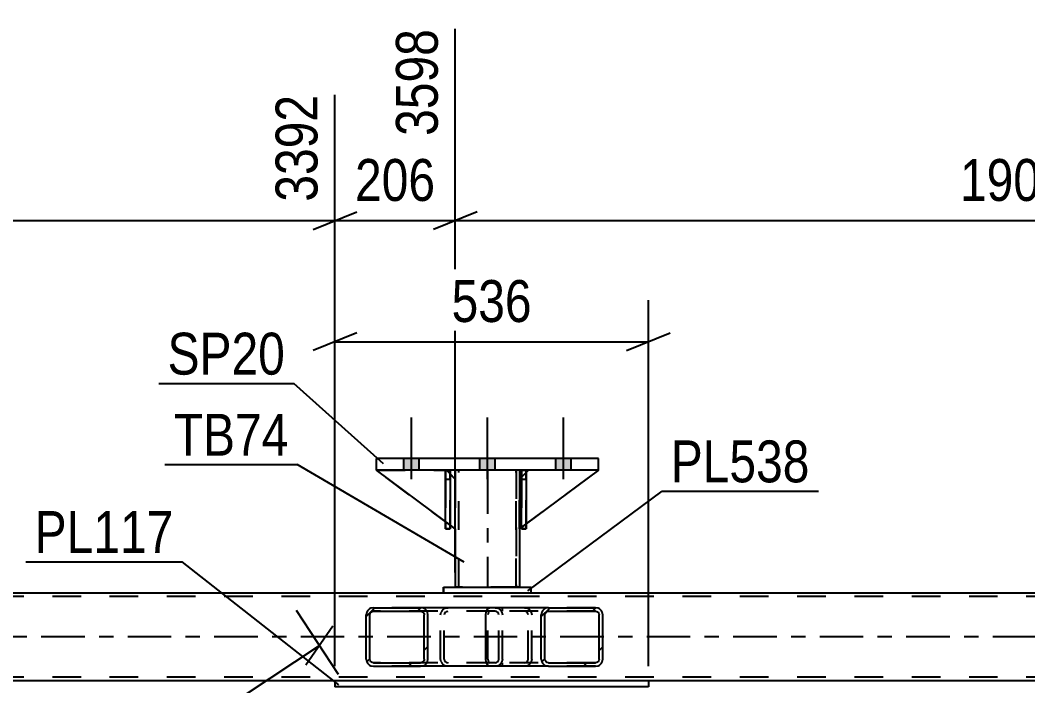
# Model space of a CAD drawing. Header units: millimetres. Extents: x -836 to 353, y -855 to -14.
# Drawn here: x -686.6 to -617.7, y -484.6 to -439.1 of the extents above; entities that cross this region are included whole.
import ezdxf

# ---------------------------------------------------------------- set-up
doc = ezdxf.new("R2010")
doc.units = ezdxf.units.MM
doc.linetypes.add('DXK_LINE_DOT2', pattern=[3.9198, 1.9599, -1.9599])
doc.linetypes.add('DXK_LINE_DOT3', pattern=[5.9187, 2.979, -0.9799, 0.9799, -0.9799])
doc.styles.add('Arial Narrow', font='ARIALN.TTF', dxfattribs={"height": 0.2})

# ---------------------------------------------------------------- blocks, each defined once
blk = doc.blocks.new('Part-570393895-8741 - 8355')
at = {"color": 2, "linetype": 'Continuous'}
for p, q in [((-662.252, -469.904), (-662.252, -469.904)), ((-657.525, -473.405), (-662.251, -469.904)), ((-656.852, -470.504), (-657.205, -470.151)), ((-656.852, -470.504), (-656.852, -470.504)), ((-656.852, -473.904), (-656.852, -470.504)), ((-656.852, -473.904), (-657.205, -473.642)), ((-656.852, -473.904), (-656.852, -473.904))]:
    blk.add_line(p, q, dxfattribs=at)
at = {"color": 7, "linetype": 'DXK_LINE_DOT2'}
for p, q in [((-656.852, -473.904), (-662.252, -469.904)), ((-662.252, -469.904), (-662.251, -469.904)), ((-662.252, -469.904), (-657.452, -469.904)), ((-657.452, -469.904), (-656.852, -470.504)), ((-657.205, -470.151), (-657.452, -469.904)), ((-656.852, -470.504), (-656.852, -473.904)), ((-657.205, -473.642), (-657.525, -473.405))]:
    blk.add_line(p, q, dxfattribs=at)
blk = doc.blocks.new('Part-570393895-8405 - 8355')
at = {"linetype": 'Continuous'}
h = blk.add_hatch(dxfattribs=at)
h.set_pattern_fill('', scale=0.7, style=0, pattern_type=0)
h.set_pattern_definition([(45, (-662.9127, -483.008), (-1.57154, 1.57154), [])])
h.paths.add_polyline_path([(-662.951, -482.824), (-662.913, -483.008), (-662.803, -483.164), (-662.638, -483.268), (-662.444, -483.304), (-659.229, -483.304), (-659.034, -483.268), (-658.87, -483.164), (-658.76, -483.008), (-658.721, -482.824), (-658.721, -479.784), (-658.76, -479.601), (-658.87, -479.445), (-659.034, -479.341), (-659.229, -479.304), (-662.444, -479.304), (-662.638, -479.341), (-662.803, -479.445), (-662.913, -479.601), (-662.951, -479.784)])
h.paths.add_polyline_path([(-662.678, -479.692), (-662.623, -479.615), (-662.541, -479.563), (-662.444, -479.544), (-659.229, -479.544), (-659.132, -479.563), (-659.049, -479.615), (-658.994, -479.692), (-658.975, -479.784), (-658.975, -482.824), (-658.994, -482.916), (-659.049, -482.994), (-659.132, -483.046), (-659.229, -483.064), (-662.444, -483.064), (-662.541, -483.046), (-662.623, -482.994), (-662.678, -482.916), (-662.698, -482.824), (-662.698, -479.784)])
at = {"color": 2, "linetype": 'Continuous'}
for p, q in [((-662.913, -479.601), (-662.951, -479.784)), ((-662.951, -482.824), (-662.951, -479.784)), ((-662.698, -479.784), (-662.678, -479.692)), ((-662.698, -482.824), (-662.698, -479.784)), ((-662.678, -479.692), (-662.623, -479.615)), ((-662.444, -479.304), (-662.638, -479.341)), ((-662.623, -479.615), (-662.541, -479.563)), ((-662.541, -479.563), (-662.444, -479.544)), ((-662.444, -479.304), (-659.229, -479.304)), ((-662.444, -479.544), (-659.229, -479.544)), ((-654.496, -479.304), (-659.229, -479.304)), ((-659.034, -479.341), (-659.229, -479.304)), ((-659.229, -479.544), (-659.132, -479.563)), ((-659.132, -479.563), (-659.049, -479.615)), ((-659.049, -479.615), (-658.994, -479.692)), ((-658.994, -479.692), (-658.975, -479.784)), ((-658.975, -482.824), (-658.975, -479.784)), ((-658.721, -479.784), (-658.76, -479.601)), ((-658.721, -482.824), (-658.721, -479.784)), ((-662.951, -482.824), (-662.913, -483.008)), ((-662.678, -482.916), (-662.698, -482.824)), ((-662.623, -482.994), (-662.678, -482.916)), ((-662.638, -483.268), (-662.444, -483.304)), ((-662.541, -483.046), (-662.623, -482.994)), ((-662.444, -483.064), (-662.541, -483.046)), ((-662.444, -483.064), (-659.229, -483.064)), ((-662.444, -483.304), (-659.229, -483.304)), ((-659.132, -483.046), (-659.229, -483.064)), ((-659.229, -483.304), (-659.034, -483.268)), ((-654.496, -483.304), (-659.229, -483.304)), ((-659.049, -482.994), (-659.132, -483.046)), ((-658.994, -482.916), (-659.049, -482.994)), ((-658.975, -482.824), (-658.994, -482.916)), ((-658.76, -483.008), (-658.721, -482.824))]:
    blk.add_line(p, q, dxfattribs=at)
at = {"color": 7, "linetype": 'DXK_LINE_DOT2'}
for p, q in [((-659.229, -479.304), (-662.444, -479.304)), ((-654.135, -479.544), (-662.444, -479.544)), ((-657.858, -479.784), (-657.819, -479.601)), ((-657.858, -482.824), (-657.858, -479.784)), ((-657.584, -479.692), (-657.604, -479.784)), ((-657.604, -482.824), (-657.604, -479.784)), ((-657.529, -479.615), (-657.584, -479.692)), ((-657.544, -479.341), (-657.35, -479.304)), ((-657.529, -479.615), (-657.507, -479.601)), ((-657.507, -479.601), (-657.447, -479.563)), ((-657.447, -479.563), (-657.35, -479.544)), ((-654.135, -479.304), (-654.496, -479.304)), ((-654.135, -479.304), (-653.94, -479.341)), ((-654.038, -479.563), (-654.135, -479.544)), ((-653.955, -479.615), (-654.038, -479.563)), ((-653.9, -479.692), (-653.955, -479.615)), ((-653.881, -479.784), (-653.9, -479.692)), ((-653.881, -482.824), (-653.881, -479.784)), ((-653.666, -479.601), (-653.627, -479.784)), ((-653.627, -482.824), (-653.627, -479.784)), ((-654.135, -483.064), (-662.444, -483.064)), ((-659.229, -483.304), (-662.444, -483.304)), ((-657.819, -483.008), (-657.858, -482.824)), ((-657.604, -482.824), (-657.584, -482.916)), ((-657.584, -482.916), (-657.529, -482.994)), ((-657.35, -483.304), (-657.544, -483.268)), ((-657.529, -482.994), (-657.447, -483.046)), ((-657.447, -483.046), (-657.35, -483.064)), ((-654.135, -483.304), (-654.496, -483.304)), ((-654.135, -483.064), (-654.038, -483.046)), ((-653.94, -483.268), (-654.135, -483.304)), ((-654.038, -483.046), (-653.955, -482.994)), ((-653.955, -482.994), (-653.9, -482.916)), ((-653.9, -482.916), (-653.881, -482.824)), ((-653.627, -482.824), (-653.666, -483.008))]:
    blk.add_line(p, q, dxfattribs=at)
at = {"color": 2, "linetype": 'Continuous'}
for centre, start, end in [((-662.461, -479.803), 110.9282, 155.86474), ((-659.211, -479.803), 24.13526, 69.0718), ((-662.461, -482.806), 204.13526, 249.0718), ((-659.211, -482.806), 290.9282, 335.86474)]:
    blk.add_arc(centre, 0.495, start, end, dxfattribs=at)
at = {"color": 7, "linetype": 'DXK_LINE_DOT2'}
for centre, start, end in [((-657.367, -479.803), 110.9282, 155.86474), ((-654.117, -479.803), 24.13526, 69.0718), ((-657.367, -482.806), 204.13526, 249.0718), ((-654.117, -482.806), 290.9282, 335.86474)]:
    blk.add_arc(centre, 0.495, start, end, dxfattribs=at)
blk = doc.blocks.new('Bolt-570393895-8528 - 8355')
at = {"linetype": 'Continuous'}
for points in [[(-660.373, -469.904), (-659.333, -469.904), (-659.333, -469.104), (-660.373, -469.104)], [(-660.372, -469.904), (-659.332, -469.904), (-659.332, -469.104), (-660.372, -469.104)], [(-660.372, -469.904), (-659.332, -469.904), (-659.332, -469.104), (-660.372, -469.104)], [(-655.173, -469.904), (-654.133, -469.904), (-654.133, -469.104), (-655.173, -469.104)], [(-655.172, -469.904), (-654.132, -469.904), (-654.132, -469.104), (-655.172, -469.104)], [(-649.973, -469.904), (-648.933, -469.904), (-648.933, -469.104), (-649.973, -469.104)], [(-649.972, -469.904), (-648.932, -469.904), (-648.932, -469.104), (-649.972, -469.104)], [(-649.972, -469.904), (-648.932, -469.904), (-648.932, -469.104), (-649.972, -469.104)]]:
    blk.add_hatch(color=1, dxfattribs=at).paths.add_polyline_path(points)
at = {"color": 1, "linetype": 'Continuous'}
for p, q in [((-659.853, -470.504), (-659.853, -466.304)), ((-659.852, -470.504), (-659.852, -466.304)), ((-659.852, -470.504), (-659.852, -466.304)), ((-654.653, -470.504), (-654.653, -466.304)), ((-654.652, -470.504), (-654.652, -466.304)), ((-649.453, -470.504), (-649.453, -466.304)), ((-649.452, -470.504), (-649.452, -466.304)), ((-649.452, -470.504), (-649.452, -466.304)), ((-660.373, -469.904), (-660.373, -469.104)), ((-660.372, -469.904), (-660.372, -469.104)), ((-660.372, -469.904), (-660.372, -469.104)), ((-659.333, -469.904), (-659.333, -469.104)), ((-659.332, -469.904), (-659.332, -469.104)), ((-659.332, -469.904), (-659.332, -469.104)), ((-655.173, -469.904), (-655.173, -469.104)), ((-655.172, -469.904), (-655.172, -469.104)), ((-654.133, -469.904), (-654.133, -469.104)), ((-654.132, -469.904), (-654.132, -469.104)), ((-649.973, -469.904), (-649.973, -469.104)), ((-649.972, -469.904), (-649.972, -469.104)), ((-649.972, -469.904), (-649.972, -469.104)), ((-648.933, -469.904), (-648.933, -469.104)), ((-648.932, -469.904), (-648.932, -469.104)), ((-648.932, -469.904), (-648.932, -469.104))]:
    blk.add_line(p, q, dxfattribs=at)
blk = doc.blocks.new('Part-570393895-8685 - 8355')
at = {"color": 7, "linetype": 'DXK_LINE_DOT2'}
for p, q in [((-657.526, -470.504), (-657.526, -469.904)), ((-657.526, -469.904), (-657.526, -469.904)), ((-657.526, -469.904), (-657.526, -473.904)), ((-657.526, -469.904), (-657.206, -469.904)), ((-657.206, -469.904), (-657.206, -470.504)), ((-657.206, -473.904), (-657.206, -469.904)), ((-657.526, -470.504), (-657.526, -473.405)), ((-657.526, -470.504), (-657.206, -470.504)), ((-657.206, -470.504), (-657.206, -473.904)), ((-657.526, -473.904), (-657.206, -473.904))]:
    blk.add_line(p, q, dxfattribs=at)
at = {"color": 2, "linetype": 'Continuous'}
blk.add_line((-657.526, -473.405), (-657.526, -473.904), dxfattribs=at)
blk = doc.blocks.new('Part-570393895-8686 - 8355')
at = {"color": 2, "linetype": 'Continuous'}
for p, q in [((-652.327, -469.904), (-652.327, -470.378)), ((-652.326, -469.904), (-652.326, -470.378)), ((-652.326, -473.81), (-652.326, -473.904))]:
    blk.add_line(p, q, dxfattribs=at)
at = {"color": 7, "linetype": 'DXK_LINE_DOT2'}
for p, q in [((-652.326, -469.904), (-652.327, -469.904)), ((-652.327, -469.904), (-652.006, -469.904)), ((-652.006, -473.904), (-652.007, -469.904)), ((-652.006, -469.904), (-652.006, -470.504)), ((-652.327, -470.378), (-652.326, -473.904)), ((-652.326, -470.378), (-652.326, -470.504)), ((-652.326, -470.504), (-652.326, -473.81)), ((-652.326, -470.504), (-652.006, -470.504)), ((-652.006, -470.504), (-652.006, -473.904)), ((-652.326, -473.904), (-652.006, -473.904))]:
    blk.add_line(p, q, dxfattribs=at)
blk = doc.blocks.new('Part-570393895-8701 - 8355')
at = {"color": 2, "linetype": 'Continuous'}
for p, q in [((-657.652, -478.304), (-657.652, -477.904)), ((-657.652, -477.904), (-657.652, -478.304)), ((-657.652, -477.904), (-651.652, -477.904)), ((-651.652, -478.304), (-657.652, -478.304)), ((-651.652, -478.304), (-651.652, -477.904))]:
    blk.add_line(p, q, dxfattribs=at)
at = {"color": 7, "linetype": 'DXK_LINE_DOT2'}
for p, q in [((-657.652, -477.904), (-657.652, -477.904)), ((-657.652, -477.904), (-657.652, -477.904)), ((-657.652, -478.304), (-657.652, -478.304)), ((-657.652, -478.304), (-657.652, -478.304)), ((-651.652, -478.304), (-651.652, -477.904))]:
    blk.add_line(p, q, dxfattribs=at)
blk = doc.blocks.new('Part-570393895-8702 - 8355')
at = {"color": 7, "linetype": 'DXK_LINE_DOT2'}
for p, q in [((-651.852, -469.904), (-652.452, -470.504)), ((-652.452, -473.904), (-647.052, -469.904)), ((-652.452, -470.504), (-651.852, -469.904)), ((-652.452, -473.904), (-647.052, -469.904)), ((-647.052, -469.904), (-651.852, -469.904)), ((-652.452, -470.504), (-652.452, -473.904)), ((-652.452, -470.504), (-652.452, -470.504)), ((-652.452, -473.904), (-652.452, -470.504)), ((-652.452, -473.904), (-652.452, -473.904))]:
    blk.add_line(p, q, dxfattribs=at)
blk = doc.blocks.new('Part-570393895-8703 - 8355')
at = {"color": 2, "linetype": 'Continuous'}
for p, q in [((-657.526, -470.5), (-657.525, -469.904)), ((-657.526, -473.904), (-657.525, -469.904)), ((-657.205, -469.904), (-657.525, -469.904)), ((-657.205, -469.904), (-657.206, -473.904)), ((-657.206, -473.904), (-657.526, -473.904))]:
    blk.add_line(p, q, dxfattribs=at)
at = {"color": 7, "linetype": 'DXK_LINE_DOT2'}
for p, q in [((-657.525, -469.904), (-657.525, -469.904)), ((-657.525, -469.904), (-657.525, -469.904)), ((-657.206, -470.504), (-657.205, -469.904)), ((-657.205, -469.904), (-657.205, -469.904)), ((-657.526, -470.5), (-657.526, -473.904)), ((-657.526, -470.504), (-657.206, -470.504)), ((-657.206, -473.904), (-657.206, -470.504))]:
    blk.add_line(p, q, dxfattribs=at)
blk = doc.blocks.new('Part-570393895-8704 - 8355')
at = {"color": 2, "linetype": 'Continuous'}
for p, q in [((-652.326, -470.5), (-652.326, -469.904)), ((-652.326, -473.904), (-652.325, -469.904)), ((-652.005, -469.904), (-652.325, -469.904)), ((-652.005, -469.904), (-652.006, -473.904)), ((-652.006, -473.904), (-652.326, -473.904))]:
    blk.add_line(p, q, dxfattribs=at)
at = {"color": 7, "linetype": 'DXK_LINE_DOT2'}
for p, q in [((-652.326, -469.904), (-652.325, -469.904)), ((-652.325, -469.904), (-652.326, -469.904)), ((-652.006, -470.504), (-652.006, -469.904)), ((-652.006, -469.904), (-652.005, -469.904)), ((-652.326, -470.5), (-652.326, -473.904)), ((-652.326, -470.504), (-652.006, -470.504)), ((-652.006, -473.904), (-652.006, -470.504))]:
    blk.add_line(p, q, dxfattribs=at)
blk = doc.blocks.new('Part-570393895-8722 - 8355')
at = {"color": 2, "linetype": 'Continuous'}
for p, q in [((-647.051, -469.104), (-662.253, -469.104)), ((-662.253, -469.904), (-662.253, -469.104)), ((-662.251, -469.904), (-662.251, -469.104)), ((-647.051, -469.904), (-647.051, -469.104)), ((-647.051, -469.904), (-662.252, -469.904))]:
    blk.add_line(p, q, dxfattribs=at)
at = {"color": 7, "linetype": 'DXK_LINE_DOT2'}
for p, q in [((-647.053, -469.904), (-647.053, -469.104)), ((-662.252, -469.904), (-662.253, -469.904)), ((-662.253, -469.904), (-662.252, -469.904))]:
    blk.add_line(p, q, dxfattribs=at)
blk = doc.blocks.new('Part-570393895-8742 - 8355')
at = {"color": 2, "linetype": 'Continuous'}
blk.add_line((-662.252, -469.904), (-662.252, -469.904), dxfattribs=at)
at = {"color": 7, "linetype": 'DXK_LINE_DOT2'}
for p, q in [((-656.853, -473.904), (-662.252, -469.904)), ((-656.853, -473.904), (-662.252, -469.904)), ((-662.252, -469.904), (-657.453, -469.904)), ((-657.453, -469.904), (-656.853, -470.504)), ((-656.853, -470.504), (-657.453, -469.904)), ((-656.853, -470.504), (-656.853, -473.904)), ((-656.853, -470.504), (-656.853, -470.504)), ((-656.853, -473.904), (-656.853, -470.504)), ((-656.853, -473.904), (-656.853, -473.904))]:
    blk.add_line(p, q, dxfattribs=at)
blk = doc.blocks.new('Part-570393895-8743 - 8355')
at = {"color": 7, "linetype": 'DXK_LINE_DOT2'}
for p, q in [((-652.452, -470.504), (-651.852, -469.904)), ((-652.452, -473.904), (-647.052, -469.904)), ((-652.005, -470.057), (-652.325, -470.377)), ((-647.052, -469.904), (-651.852, -469.904)), ((-652.452, -473.904), (-652.452, -470.504)), ((-652.006, -473.573), (-652.326, -473.81))]:
    blk.add_line(p, q, dxfattribs=at)
at = {"color": 2, "linetype": 'Continuous'}
for p, q in [((-647.052, -469.904), (-652.006, -473.573)), ((-651.852, -469.904), (-652.005, -470.057)), ((-652.325, -470.377), (-652.452, -470.504)), ((-652.452, -470.504), (-652.452, -473.904)), ((-652.452, -470.504), (-652.452, -470.504)), ((-652.326, -473.81), (-652.452, -473.904)), ((-652.452, -473.904), (-652.452, -473.904))]:
    blk.add_line(p, q, dxfattribs=at)
blk = doc.blocks.new('Part-570393895-8764 - 8355')
at = {"color": 2, "linetype": 'Continuous'}
for p, q in [((-656.852, -469.904), (-656.852, -470.504)), ((-656.852, -469.904), (-656.852, -470.503)), ((-652.452, -469.904), (-652.452, -470.504)), ((-656.852, -473.904), (-656.852, -477.904)), ((-656.852, -473.904), (-656.852, -477.904)), ((-652.452, -473.904), (-652.452, -477.904))]:
    blk.add_line(p, q, dxfattribs=at)
at = {"color": 7, "linetype": 'DXK_LINE_DOT2'}
for p, q in [((-652.452, -469.904), (-656.852, -469.904)), ((-656.612, -477.904), (-656.612, -469.904)), ((-656.612, -477.904), (-656.612, -469.904)), ((-652.692, -477.904), (-652.692, -469.904)), ((-652.692, -469.904), (-652.692, -477.904)), ((-652.452, -469.904), (-652.452, -477.904)), ((-656.852, -470.503), (-656.852, -473.904)), ((-656.852, -470.504), (-656.852, -473.904)), ((-652.452, -470.504), (-652.452, -473.904)), ((-652.452, -477.904), (-656.852, -477.904))]:
    blk.add_line(p, q, dxfattribs=at)
at = {"color": 7, "linetype": 'DXK_LINE_DOT3'}
blk.add_line((-654.652, -469.904), (-654.652, -477.904), dxfattribs=at)
blk = doc.blocks.new('Part-570393895-8817 - 8355')
at = {"linetype": 'Continuous'}
h = blk.add_hatch(dxfattribs=at)
h.set_pattern_fill('', scale=0.7, style=0, pattern_type=0)
h.set_pattern_definition([(45, (-650.932, -483.008), (-1.57154, 1.57154), [])])
h.paths.add_polyline_path([(-650.97, -482.824), (-650.932, -483.008), (-650.822, -483.164), (-650.659, -483.268), (-650.465, -483.304), (-647.266, -483.304), (-647.072, -483.268), (-646.908, -483.164), (-646.799, -483.008), (-646.76, -482.824), (-646.76, -479.784), (-646.799, -479.601), (-646.908, -479.445), (-647.072, -479.341), (-647.266, -479.304), (-650.465, -479.304), (-650.659, -479.341), (-650.822, -479.445), (-650.932, -479.601), (-650.97, -479.784)])
h.paths.add_polyline_path([(-650.699, -479.692), (-650.644, -479.615), (-650.562, -479.563), (-650.465, -479.544), (-647.266, -479.544), (-647.169, -479.563), (-647.087, -479.615), (-647.032, -479.692), (-647.013, -479.784), (-647.013, -482.824), (-647.032, -482.916), (-647.087, -482.994), (-647.169, -483.046), (-647.266, -483.064), (-650.465, -483.064), (-650.562, -483.046), (-650.644, -482.994), (-650.699, -482.916), (-650.718, -482.824), (-650.718, -479.784)])
at = {"color": 2, "linetype": 'Continuous'}
for p, q in [((-654.754, -479.784), (-654.735, -479.601)), ((-654.754, -482.824), (-654.754, -479.784)), ((-654.735, -479.601), (-654.678, -479.445)), ((-654.678, -479.445), (-654.595, -479.341)), ((-654.595, -479.341), (-654.496, -479.304)), ((-650.465, -479.304), (-654.496, -479.304)), ((-650.932, -479.601), (-650.97, -479.784)), ((-650.97, -482.824), (-650.97, -479.784)), ((-650.718, -479.784), (-650.699, -479.692)), ((-650.718, -482.824), (-650.718, -479.784)), ((-650.699, -479.692), (-650.644, -479.615)), ((-650.465, -479.304), (-650.659, -479.341)), ((-650.644, -479.615), (-650.562, -479.563)), ((-650.562, -479.563), (-650.465, -479.544)), ((-650.465, -479.304), (-647.266, -479.304)), ((-650.465, -479.544), (-647.266, -479.544)), ((-647.072, -479.341), (-647.266, -479.304)), ((-647.266, -479.544), (-647.169, -479.563)), ((-647.169, -479.563), (-647.087, -479.615)), ((-647.087, -479.615), (-647.032, -479.692)), ((-647.032, -479.692), (-647.013, -479.784)), ((-647.013, -482.824), (-647.013, -479.784)), ((-646.76, -479.784), (-646.799, -479.601)), ((-646.76, -482.824), (-646.76, -479.784)), ((-654.735, -483.008), (-654.754, -482.824)), ((-654.678, -483.164), (-654.735, -483.008)), ((-654.595, -483.268), (-654.678, -483.164)), ((-654.496, -483.304), (-654.595, -483.268)), ((-650.465, -483.304), (-654.496, -483.304)), ((-650.97, -482.824), (-650.932, -483.008)), ((-650.699, -482.916), (-650.718, -482.824)), ((-650.644, -482.994), (-650.699, -482.916)), ((-650.659, -483.268), (-650.465, -483.304)), ((-650.562, -483.046), (-650.644, -482.994)), ((-650.465, -483.064), (-650.562, -483.046)), ((-650.465, -483.064), (-647.266, -483.064)), ((-650.465, -483.304), (-647.266, -483.304)), ((-647.169, -483.046), (-647.266, -483.064)), ((-647.266, -483.304), (-647.072, -483.268)), ((-647.087, -482.994), (-647.169, -483.046)), ((-647.032, -482.916), (-647.087, -482.994)), ((-647.013, -482.824), (-647.032, -482.916)), ((-646.799, -483.008), (-646.76, -482.824))]:
    blk.add_line(p, q, dxfattribs=at)
at = {"color": 7, "linetype": 'DXK_LINE_DOT2'}
for p, q in [((-654.615, -479.692), (-654.625, -479.784)), ((-654.625, -482.824), (-654.625, -479.784)), ((-654.587, -479.615), (-654.615, -479.692)), ((-654.545, -479.563), (-654.587, -479.615)), ((-654.496, -479.544), (-654.545, -479.563)), ((-647.266, -479.544), (-654.496, -479.544)), ((-653.627, -479.544), (-653.627, -479.304)), ((-652.124, -479.304), (-651.931, -479.341)), ((-652.028, -479.563), (-652.124, -479.544)), ((-651.946, -479.615), (-652.028, -479.563)), ((-651.891, -479.692), (-651.946, -479.615)), ((-651.872, -479.784), (-651.891, -479.692)), ((-651.872, -482.824), (-651.872, -479.784)), ((-651.658, -479.601), (-651.619, -479.784)), ((-651.619, -482.824), (-651.619, -479.784)), ((-647.266, -479.304), (-650.465, -479.304)), ((-654.625, -482.824), (-654.615, -482.916)), ((-654.615, -482.916), (-654.587, -482.994)), ((-654.587, -482.994), (-654.545, -483.046)), ((-654.545, -483.046), (-654.496, -483.064)), ((-647.266, -483.064), (-654.496, -483.064)), ((-653.627, -483.304), (-653.627, -483.064)), ((-652.124, -483.064), (-652.028, -483.046)), ((-651.931, -483.268), (-652.124, -483.304)), ((-652.028, -483.046), (-651.946, -482.994)), ((-651.946, -482.994), (-651.891, -482.916)), ((-651.891, -482.916), (-651.872, -482.824)), ((-651.619, -482.824), (-651.658, -483.008)), ((-647.266, -483.304), (-650.465, -483.304))]:
    blk.add_line(p, q, dxfattribs=at)
for centre, start, end in [((-652.108, -479.801), 23.99276, 68.9397), ((-652.108, -482.807), 291.0603, 336.00724)]:
    blk.add_arc(centre, 0.493, start, end, dxfattribs=at)
at = {"color": 2, "linetype": 'Continuous'}
for centre, start, end in [((-650.481, -479.801), 111.0603, 156.00724), ((-647.249, -479.801), 23.99276, 68.9397), ((-650.481, -482.807), 203.99276, 248.9397), ((-647.249, -482.807), 291.0603, 336.00724)]:
    blk.add_arc(centre, 0.493, start, end, dxfattribs=at)
blk = doc.blocks.new('Part-570393895-8909 - 8355')
at = {"color": 2, "linetype": 'Continuous'}
for p, q in [((-657.652, -478.304), (-796.782, -478.304)), ((-403.828, -478.304), (-651.652, -478.304)), ((-665.085, -484.304), (-728.253, -484.304)), ((-580.477, -484.304), (-643.645, -484.304))]:
    blk.add_line(p, q, dxfattribs=at)
at = {"color": 7, "linetype": 'DXK_LINE_DOT2'}
for p, q in [((-651.652, -478.304), (-657.652, -478.304)), ((-125.85, -478.544), (-800.782, -478.544)), ((-125.85, -484.064), (-800.782, -484.064)), ((-643.645, -484.304), (-665.085, -484.304))]:
    blk.add_line(p, q, dxfattribs=at)
at = {"color": 7, "linetype": 'DXK_LINE_DOT3'}
blk.add_line((-125.85, -481.304), (-800.782, -481.304), dxfattribs=at)
blk = doc.blocks.new('Part-570393895-8927 - 8355')
at = {"color": 2, "linetype": 'Continuous'}
for p, q in [((-643.645, -484.304), (-665.085, -484.304)), ((-665.085, -484.304), (-665.085, -484.704)), ((-643.645, -484.304), (-643.645, -484.704)), ((-643.645, -484.704), (-665.085, -484.704))]:
    blk.add_line(p, q, dxfattribs=at)
blk = doc.blocks.new('StraightDimension-570393895-9844 - 8355')
at = {"color": 7, "linetype": 'Continuous'}
for p, q in [((-656.852, -476.904), (-656.852, -439.717)), ((-655.352, -452.23), (-658.352, -453.43)), ((-656.852, -452.83), (-580.477, -452.83))]:
    blk.add_line(p, q, dxfattribs=at)
at = {"color": 0}
blk.add_wipeout([(-614.408, -452.08), (-614.408, -447.88), (-622.921, -447.88), (-622.921, -452.08)], dxfattribs=at)
at = {"color": 3, "style": 'Arial Narrow'}
blk.add_text('1909', height=2.8633, dxfattribs=at).set_placement((-622.321, -451.48))
blk = doc.blocks.new('StraightDimension-570393895-9834 - 8355')
at = {"color": 7, "linetype": 'Continuous'}
for p, q in [((-656.852, -476.904), (-656.852, -439.717)), ((-665.085, -483.304), (-665.085, -444.217)), ((-666.585, -453.43), (-663.585, -452.23)), ((-655.352, -452.23), (-658.352, -453.43)), ((-665.085, -452.83), (-656.852, -452.83))]:
    blk.add_line(p, q, dxfattribs=at)
at = {"color": 0}
blk.add_wipeout([(-657.626, -452.08), (-657.626, -447.88), (-664.311, -447.88), (-664.311, -452.08)], dxfattribs=at)
at = {"color": 3, "style": 'Arial Narrow'}
blk.add_text('206', height=2.8633, dxfattribs=at).set_placement((-663.711, -451.48))
at = {"color": 0, "linetype": 'Continuous'}
blk.add_wipeout([(-657.452, -439.117), (-661.652, -439.117), (-661.652, -447.63), (-657.452, -447.63)], dxfattribs=at)
at = {"color": 3, "linetype": 'Continuous', "style": 'Arial Narrow'}
blk.add_text('3598', height=2.8633, rotation=90.00021, dxfattribs=at).set_placement((-658.052, -447.03))
blk = doc.blocks.new('StraightDimension-570393895-9824 - 8355')
at = {"color": 7, "linetype": 'Continuous'}
for p, q in [((-665.085, -483.304), (-665.085, -444.217)), ((-666.585, -453.43), (-663.585, -452.23)), ((-749.693, -452.83), (-665.085, -452.83))]:
    blk.add_line(p, q, dxfattribs=at)
at = {"color": 0, "linetype": 'Continuous'}
blk.add_wipeout([(-665.685, -443.617), (-669.885, -443.617), (-669.885, -452.13), (-665.685, -452.13)], dxfattribs=at)
at = {"color": 3, "linetype": 'Continuous', "style": 'Arial Narrow'}
blk.add_text('3392', height=2.8633, rotation=90.00021, dxfattribs=at).set_placement((-666.285, -451.53))
blk = doc.blocks.new('StraightDimension-570393895-9390 - 8355')
at = {"color": 7, "linetype": 'Continuous'}
for p, q in [((-664.837, -483.87), (-667.728, -479.503)), ((-667.074, -483.208), (-665.235, -480.552)), ((-698.538, -503.314), (-666.155, -481.88)), ((-697.221, -505.304), (-700.111, -500.937)), ((-697.618, -501.986), (-699.458, -504.642))]:
    blk.add_line(p, q, dxfattribs=at)
at = {"color": 0}
blk.add_wipeout([(-679.973, -490.127), (-682.291, -486.624), (-687.865, -490.314), (-685.547, -493.816)], dxfattribs=at)
at = {"color": 3, "style": 'Arial Narrow'}
blk.add_text('971', height=2.8633, rotation=33.50084, dxfattribs=at).set_placement((-685.378, -492.985))
blk = doc.blocks.new('StraightDimension-570393895-9613 - 8355')
at = {"color": 7, "linetype": 'Continuous'}
for p, q in [((-665.085, -483.304), (-665.085, -458.259)), ((-643.645, -483.304), (-643.645, -458.259)), ((-663.585, -460.509), (-666.585, -461.709)), ((-645.145, -461.709), (-642.145, -460.509)), ((-665.085, -461.109), (-643.645, -461.109))]:
    blk.add_line(p, q, dxfattribs=at)
at = {"color": 0}
blk.add_wipeout([(-651.023, -460.359), (-651.023, -456.159), (-657.707, -456.159), (-657.707, -460.359)], dxfattribs=at)
at = {"color": 3, "style": 'Arial Narrow'}
blk.add_text('536', height=2.8633, dxfattribs=at).set_placement((-657.107, -459.759))
blk = doc.blocks.new('Mark-570393895-8697 - 8355')
at = {"color": 30, "linetype": 'Continuous'}
for p, q in [((-651.882, -478.149), (-642.71, -471.326)), ((-642.71, -471.326), (-632.006, -471.326))]:
    blk.add_line(p, q, dxfattribs=at)
at = {"color": 0}
blk.add_wipeout([(-632.606, -470.726), (-632.606, -467.726), (-642.11, -467.726), (-642.11, -470.726)], dxfattribs=at)
blk.add_wipeout([(-632.606, -470.726), (-632.606, -467.726), (-642.11, -467.726), (-642.11, -470.726)], dxfattribs=at)
at = {"color": 3, "style": 'Arial Narrow'}
blk.add_text('PL538', height=2.8633, dxfattribs=at).set_placement((-642.11, -470.726))
blk = doc.blocks.new('Mark-570393895-8718 - 8355')
at = {"color": 30, "linetype": 'Continuous'}
for p in [(-677.14, -463.959), (-661.777, -469.451)]:
    blk.add_line(p, (-667.901, -463.959), dxfattribs=at)
at = {"color": 0}
blk.add_wipeout([(-668.501, -463.359), (-668.501, -460.359), (-676.54, -460.359), (-676.54, -463.359)], dxfattribs=at)
blk.add_wipeout([(-668.501, -463.359), (-668.501, -460.359), (-676.54, -460.359), (-676.54, -463.359)], dxfattribs=at)
at = {"color": 3, "style": 'Arial Narrow'}
blk.add_text('SP20', height=2.8633, dxfattribs=at).set_placement((-676.54, -463.359))
blk = doc.blocks.new('Mark-570393895-8760 - 8355')
at = {"color": 30, "linetype": 'Continuous'}
for p in [(-676.717, -469.507), (-656.25, -476.196)]:
    blk.add_line(p, (-667.663, -469.507), dxfattribs=at)
at = {"color": 0}
blk.add_wipeout([(-668.263, -468.907), (-668.263, -465.907), (-676.117, -465.907), (-676.117, -468.907)], dxfattribs=at)
blk.add_wipeout([(-668.263, -468.907), (-668.263, -465.907), (-676.117, -465.907), (-676.117, -468.907)], dxfattribs=at)
at = {"color": 3, "style": 'Arial Narrow'}
blk.add_text('TB74', height=2.8633, dxfattribs=at).set_placement((-676.117, -468.907))
blk = doc.blocks.new('Mark-570393895-8923 - 8355')
at = {"color": 30, "linetype": 'Continuous'}
for p in [(-686.234, -476.158), (-664.822, -484.587)]:
    blk.add_line(p, (-675.53, -476.158), dxfattribs=at)
at = {"color": 0}
blk.add_wipeout([(-676.13, -475.558), (-676.13, -472.558), (-685.634, -472.558), (-685.634, -475.558)], dxfattribs=at)
blk.add_wipeout([(-676.13, -475.558), (-676.13, -472.558), (-685.634, -472.558), (-685.634, -475.558)], dxfattribs=at)
at = {"color": 3, "style": 'Arial Narrow'}
blk.add_text('PL117', height=2.8633, dxfattribs=at).set_placement((-685.634, -475.558))

msp = doc.modelspace()

# ---------------------------------------------------------------- block references
for name in ['Bolt-570393895-8528 - 8355', 'Part-570393895-8722 - 8355', 'Part-570393895-8741 - 8355', 'Part-570393895-8742 - 8355', 'Part-570393895-8685 - 8355', 'Part-570393895-8703 - 8355', 'Part-570393895-8764 - 8355', 'Part-570393895-8702 - 8355', 'Part-570393895-8743 - 8355', 'Part-570393895-8686 - 8355', 'Part-570393895-8704 - 8355', 'Part-570393895-8909 - 8355', 'Part-570393895-8701 - 8355', 'Part-570393895-8405 - 8355', 'Part-570393895-8817 - 8355', 'Part-570393895-8927 - 8355']:
    msp.add_blockref(name, (0, 0))

# ---------------------------------------------------------------- next in the draw order: block references
msp.add_blockref('StraightDimension-570393895-9844 - 8355', (0, 0))

# ---------------------------------------------------------------- next in the draw order: block references
msp.add_blockref('StraightDimension-570393895-9834 - 8355', (0, 0))

# ---------------------------------------------------------------- next in the draw order: block references
msp.add_blockref('StraightDimension-570393895-9824 - 8355', (0, 0))

# ---------------------------------------------------------------- next in the draw order: block references
msp.add_blockref('StraightDimension-570393895-9390 - 8355', (0, 0))

# ---------------------------------------------------------------- next in the draw order: block references
msp.add_blockref('StraightDimension-570393895-9613 - 8355', (0, 0))

# ---------------------------------------------------------------- next in the draw order: block references
for name in ['Mark-570393895-8718 - 8355', 'Mark-570393895-8697 - 8355']:
    msp.add_blockref(name, (0, 0))

# ---------------------------------------------------------------- next in the draw order: block references
msp.add_blockref('Mark-570393895-8760 - 8355', (0, 0))

# ---------------------------------------------------------------- next in the draw order: block references
msp.add_blockref('Mark-570393895-8923 - 8355', (0, 0))

doc.saveas('drawing.dxf')
